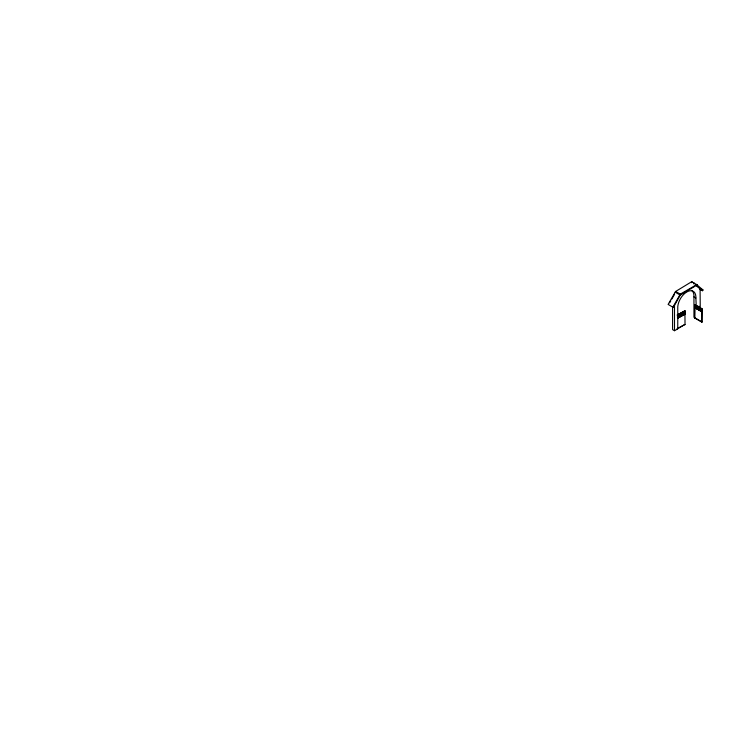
<?xml version="1.0" encoding="UTF-8"?>
<svg xmlns="http://www.w3.org/2000/svg" width="740" height="740" viewBox="0 0 740 740"><rect width="100%" height="100%" fill="white"/><g stroke="black" fill="none" stroke-linecap="round" stroke-linejoin="round"><path stroke-width="1.11" d="M672.882 307.174L680.273 294.122L696.71 284.632L703 289.997L702.51 290.728L699.698 289.1M675.176 292.171L668.109 304.418L673.363 307.452L680.273 295.112L680.273 294.122L675.648 291.449L675.176 292.171L680.273 295.112L697.2 284.891L691.678 281.718L675.648 291.449L675.648 292.439M669.663 302.799L670.755 300.921M671.846 299.034L674.556 294.326M694.444 283.3L693.954 284.031L693.954 283.032M701.631 290.219L695.887 285.141L696.368 284.419M701.455 288.637L700.974 289.368L702.51 290.728M694.647 304.852L702.094 308.885L701.862 322.131L694.647 317.969L694.647 304.852L702.094 308.885M695.526 305.518L695.739 308.367L695.979 305.5M672.577 306.665L672.577 329.605L674.501 330.715L677.757 328.838L677.757 308.441A12.848 7.418 -60 0 1 686.812 291.958A12.848 7.418 -60 0 1 695.868 297.989L696.359 308.728M696.803 305.971L696.562 308.848M697.21 308.95L697.006 306.092M694.943 307.637C695.434 305.463 694.841 303.132 695.323 308.136M697.626 309.19L697.422 306.332M697.598 309.45L697.829 306.573M698.005 306.943L698.421 309.921M698.662 309.782L698.662 307.045L698.837 310.162M699.688 307.646C699.291 317.469 698.884 298.109 699.041 310.282M699.661 307.896L699.864 310.754L700.105 307.877M700.521 308.118L700.28 310.994L700.086 288.85L700.974 289.368L695.887 285.141M700.928 311.096L700.725 308.238M701.354 311.337L701.15 308.488M701.77 311.577L701.566 308.719M694.647 317.969L694.888 304.723M677.146 314.972L684.907 310.754L685.027 311.226L677.396 315.37M677.498 314.935L677.97 315.221L677.498 314.935L677.498 317.802C678.839 319.514 677.109 313.113 678.404 314.981L678.404 317.793M679.061 314.084L679.07 317.432L679.292 313.964M679.736 313.723L679.727 317.072M680.162 316.84L680.402 313.362L680.596 316.6M681.29 312.872L681.253 316.248L681.512 312.752M681.91 315.887L681.956 312.511L682.132 315.767L682.622 312.151L682.789 315.416L682.622 312.151M684.186 311.3L684.315 314.583L684.186 311.3L684.537 311.651M684.63 311.059L684.75 314.343L684.907 310.911M678.635 314.861L678.617 314.324L678.635 317.673L678.848 314.74M680.818 313.668C680.698 311.281 680.976 321.289 681.041 313.547M682.567 315.527L682.789 312.595M683.002 312.483C682.974 310.051 683.103 320.115 683.224 312.363M683.436 312.243C683.427 309.801 683.529 319.884 683.658 312.123M683.88 312.002C683.88 309.551 683.954 319.652 684.093 311.882M677.498 317.802L677.97 318.034M682.178 312.391L682.132 315.767M684.907 313.769L684.75 314.343M677.146 328.699L684.907 324.471L677.396 328.856M692.159 281.986L691.678 281.718L691.678 282.708M700.456 288.526L703 289.997M691.539 290.348A12.848 7.418 -60 0 1 693.944 296.87L695.868 297.989M702.094 322.002L693.944 317.266L693.944 296.87M678.635 317.673L678.848 317.553M679.07 317.432L679.292 317.312M680.818 316.48L681.041 316.359M681.253 316.248L681.475 316.128M701.862 309.015L701.862 322.131M701.529 308.978L701.529 311.716M701.113 308.737L701.113 311.475M700.697 308.497L700.697 311.235M698.625 307.304L698.625 310.042M697.802 306.822L697.802 309.561M697.385 306.591L697.385 309.329M696.978 306.351L696.978 309.089M696.71 284.632L696.71 285.621M696.146 305.87L696.146 308.608M684.907 310.754L685.027 324.703M684.408 311.179L684.315 314.583M681.734 312.632L681.688 316.008M680.402 313.362L680.384 316.72M679.958 313.603L679.949 316.961M679.514 313.843L679.505 317.192M678.164 314.574L678.182 317.913M674.501 305.481L674.501 330.715"/></g></svg>
